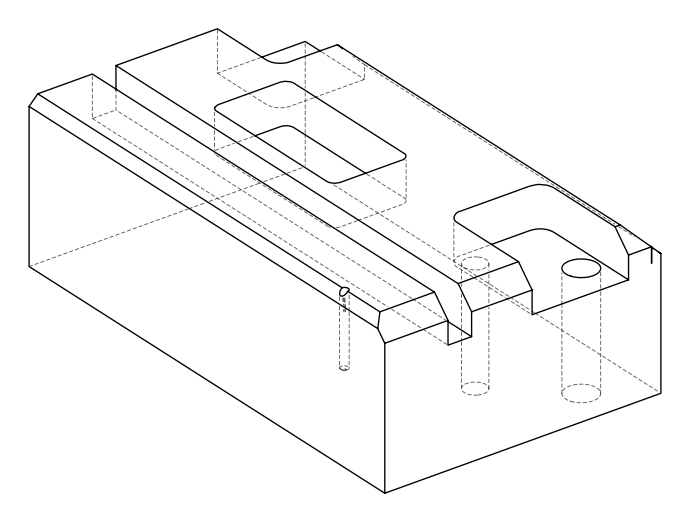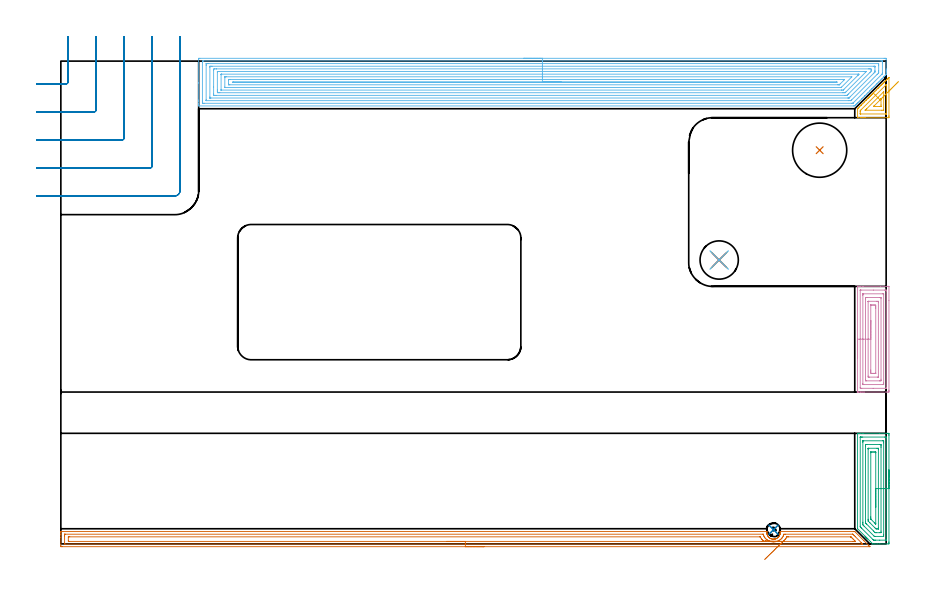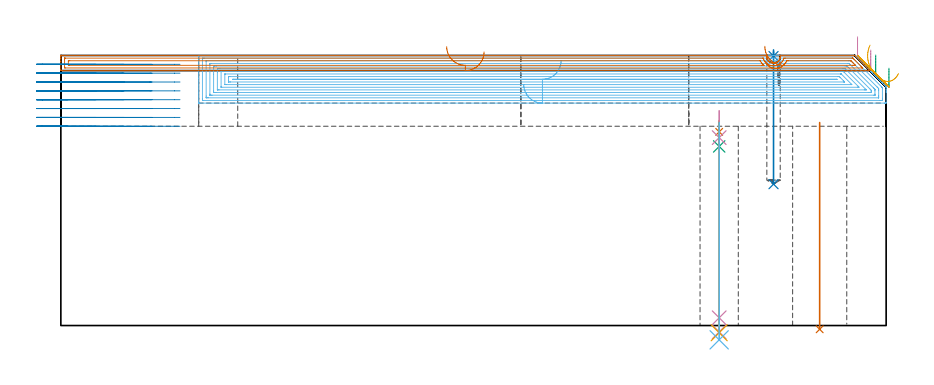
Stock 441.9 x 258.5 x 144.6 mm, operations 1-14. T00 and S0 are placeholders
(PLAN: 17 operations, 10 tool changes, 120.1 min)
(1 SPOT_DRILL | STEP1HOLE | NXT0321_9005460120000 | 0.06 min | 4452 mm3)
(2 SPOT_DRILL_1 | STEP1POCKET | NXT0321_9005460120000 | 0.03 min | 0 mm3)
(3 DRILL_BLIND_HOLE_INTO_CENTER | STEP1HOLE | UGT0301_467 | 0.06 min | 290 mm3)
(4 GUN_DRILL_THROUGH_HOLE | STEP1HOLE | UGT0307_005 | 0.57 min | 5329 mm3)
(5 DRILL_TO_ENLARGE_THROUGH_HOLE | STEP1HOLE | NXT0301_101 | 0.46 min | 9059 mm3)
(6 DRILL_TO_ENLARGE_THROUGH_HOLE_1 | STEP1HOLE | UGT0301_050 | 0.47 min | 28528 mm3)
(7 INDEXABLE_INSERT_DRILL_THROUGH_HOLE_FROM_SOLID | STEP1HOLE_1 | NXT0302_029 | 0.45 min | 95427 mm3)
(8 DRILL_BLIND_HOLE_INTO_CENTER_1 | STEP1POCKET | UGT0301_467 | 0.29 min | 2718 mm3)
(9 AREA_MILL | FG_CHAMFER_SURFACE | UGT0205_001 | 3.09 min | 9412 mm3)
(10 AREA_MILL_1 | FG_CHAMFER_SURFACE_1 | UGT0205_001 | 3.06 min | 10112 mm3)
(11 AREA_MILL_2 | FG_CHAMFER_SURFACE_2 | UGT0205_001 | 0.94 min | 4839 mm3)
(12 AREA_MILL_3 | FG_CHAMFER_SURFACE_3 | UGT0205_001 | 29.19 min | 120074 mm3)
(13 AREA_MILL_4 | FG_CHAMFER_SURFACE_4 | UGT0205_001 | 10.67 min | 13977 mm3)
(14 MILL_CORNER_NOTCH_RECTANGULAR | CORNER_NOTCH_RECTANGULAR | UGT0201_094 | Follow Part, ap 5, ae 75% | 9.14 min | 225872 mm3)
(15 MILL_RECTANGULAR_POCKET | POCKET_RECTANGULAR_STRAIGHT | NXT0201_011 | Follow Part, ap 3, ae 75% | 32.28 min | 414337 mm3)
(16 MILL_SLOT | SLOT_PARTIAL_RECTANGULAR | UGT0201_094 | Follow Part, ap 5, ae 75% | 13.79 min | 319524 mm3)
(17 MILL_RECTANGULAR_SLOT | SLOT_RECTANGULAR | UGT0201_094 | Follow Part, ap 5, ae 75% | 15.58 min | 368004 mm3)
(TOOL NXT0321_9005460120000 | NC Spot Drill, 142deg, 12mm, Carbide, Uncoated | D12 PA142 FL30 Z2)
(TOOL UGT0301_467 | Carbide Drill 7.2 mm | D7.2 PA118 FL69 Z2)
(TOOL UGT0307_005 | Gun Drill 8.3 mm | D8.3 PA130 FL24 Z1)
(TOOL NXT0301_101 | Carbide Drill 13mm [860.1-1300-104A1-MM 2214] | D13 PA140 FL123 Z2)
(TOOL UGT0301_050 | Twist Drill 20.5 mm | D20.5 PA118 FL145 Z2)
(TOOL NXT0302_029 | Index. Insert Drill 29mm [880-D2900L32-05] | D29 PA176 FL145 Z2)
(TOOL UGT0205_001 | Chamfer Mill 20 x 3 x 45 deg. | D20 FL50 Z2)
(TOOL UGT0201_094 | End mill 20 mm | D20 FL38 Z4)
(TOOL NXT0201_011 | ENDMILL 12mm [2P460-1200-NA 1630] | D12 FL38 Z6)
(OP 1 SPOT_DRILL)
G17 G21 G94 G90
T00 M6
G54
G17 G0 G90 X352.5 Y152. S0 M3
G43 Z154.6 H0
G94 G81 G98 Z103.7 F250. R109.7
G80
M5
M2
(OP 2 SPOT_DRILL_1)
G17 G21 G94 G90
T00 M6
G54
G17 G0 G90 X381.6 Y7.6 S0 M3
G43 Z154.6 H0
G94 G81 G98 Z144.29 F250. R147.6
G80
M5
M2
(OP 3 DRILL_BLIND_HOLE_INTO_CENTER)
G17 G21 G94 G90
T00 M6
G54
G17 G0 G90 X352.5 Y152. S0 M3
G43 Z154.6 H0
G94 G81 G98 Z95.9 F250. R108.7
G80
M5
M2
(OP 4 GUN_DRILL_THROUGH_HOLE)
G17 G21 G94 G90
T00 M6
G54
G17 G0 G90 X352.5 Y152. M8
G43 Z154.6 H0
Z114.996
S716 M3
G94 G1 Z100.615 F125. M26
G4 X.084
Z4.15 F250.
G4 X.084
Z-3.435 F125.
G4 X.084
M5
M9
G0 Z114.996
Z154.6
M2
(OP 5 DRILL_TO_ENLARGE_THROUGH_HOLE)
G17 G21 G94 G90
T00 M6
G54
G17 G0 G90 X352.5 Y152. S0 M3
G43 Z154.6 H1
G94 G73 G98 Z-3.866 F250. Q12.285 R108.7
G80
M5
M2
(OP 6 DRILL_TO_ENLARGE_THROUGH_HOLE_1)
G17 G21 G94 G90
T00 M6
G54
G17 G0 G90 X352.5 Y152. S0 M3
G43 Z154.6 H0
G94 G73 G98 Z-7.659 F250. Q19.06 R108.7
G80
M5
M2
(OP 7 INDEXABLE_INSERT_DRILL_THROUGH_HOLE_FROM_SOLID)
G17 G21 G94 G90
T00 M6
G54
G17 G0 G90 X406.3 Y210.8 S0 M3
G43 Z154.6 H1
G94 G81 G98 Z-2.006 F250. R108.7
G80
M5
M2
(OP 8 DRILL_BLIND_HOLE_INTO_CENTER_1)
G17 G21 G94 G90
T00 M6
G54
G17 G0 G90 X381.6 Y7.6 S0 M3
G43 Z154.6 H0
G94 G81 G98 Z75.7 F250. R146.6
G80
M5
M2
(OP 9 AREA_MILL)
G17 G21 G94 G90
T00 M6
G54
G17 G0 G90 X443.4 Y39.6 S1061 M3
G43 Z154.6 H0
Z137.8
G94 G1 Y39.562 Z136.928 F250.
Y39.448 Z136.064
Y39.259 Z135.212
Y38.997 Z134.38
Y38.663 Z133.574
Y38.26 Z132.8
Y37.792 Z132.064
Y37.26 Z131.372
Y36.671 Z130.729
Y36.028 Z130.14
Y35.336 Z129.609
Y34.6 Z129.14
Y33.826 Z128.737
Y33.02 Z128.403
Y32.188 Z128.141
Y31.336 Z127.952
Y30.472 Z127.838
Y29.6 Z127.8
Y1.028
X443.399 Y0.602 Z127.801
X443.395 Y0.141 Z127.803
X443.392 Y0.009 Z127.806
X442.939 Y0. Z128.258
X438.529 Z132.666
X437.073 Z134.124
X435.882 Z135.312
X434.779 Z136.42
X434.702 Z136.496
X434.691 Y0.008 Z136.507
X433.557 Y1.143 Z137.643
X432.06 Y2.639 Z139.138
X432.015 Y2.684 Z139.184
X431.812 Y2.887 Z139.387
X431.766 Y2.933 Z139.431
X431.718 Y2.982 Z139.481
X431.521 Y3.178 Z139.677
X431.472 Y3.227 Z139.725
X431.42 Y3.279 Z139.779
X431.231 Y3.469 Z139.968
X431.177 Y3.521 Z140.019
X431.123 Y3.577 Z140.076
X430.94 Y3.76 Z140.259
X430.883 Y3.815 Z140.313
X430.826 Y3.874 Z140.373
X430.649 Y4.05 Z140.55
X430.589 Y4.109 Z140.607
X426.6 Y8.1 Z144.599
Y8.11 Z144.6
Y59.044
X426.602 Y59.192 Z144.588
X426.607 Y59.193 Z144.584
X426.922 Y59.2 Z144.277
X427.325 Z143.874
X427.943 Z143.252
X429.134 Z142.063
X429.707 Z141.487
X438.385 Z132.812
X442.057 Z129.14
X442.344 Z128.853
X442.939 Y59.195 Z128.258
X443.391 Y59.191 Z127.806
X443.395 Y59.059 Z127.803
X443.399 Y58.598 Z127.801
X443.4 Y58.132 Z127.8
Y29.6
X441.986 Z129.214
X441.985 Y2.182 Z129.215
X441.984 Y2.079 Z129.216
X441.981 Y2.029 Z129.219
X441.98 Y2.012 Z129.22
X441.939 Y2.01 Z129.261
X441.556 Y2.002 Z129.644
X438.47 Y2. Z132.73
X436.264 Z134.936
X435.882 Y2.001 Z135.318
X435.379 Y2.003 Z135.821
X435.192 Y2.01 Z136.008
X435.142 Y2.019 Z136.058
X435.08 Y2.076 Z136.12
X435. Y2.152 Z136.2
X434.763 Y2.387 Z136.437
X428.825 Y8.325 Z142.375
X428.519 Y8.633 Z142.681
X428.206 Y8.956 Z142.994
X428.021 Y9.15 Z143.179
X428.019 Y9.248 Z143.181
X428.015 Y9.452 Z143.185
Y57.018
X428.016 Y57.121 Z143.184
X428.019 Y57.171 Z143.181
X428.02 Y57.188 Z143.18
X428.061 Y57.19 Z143.139
X428.444 Y57.198 Z142.756
X428.825 Y57.2 Z142.375
X429.325 Z141.875
X441.175 Y57.199 Z130.025
X441.677 Y57.197 Z129.523
X441.884 Y57.19 Z129.316
X441.979 Y57.182 Z129.221
X441.984 Y56.887 Z129.216
X441.985 Y56.813 Z129.215
X441.986 Y29.6 Z129.214
X440.572 Z130.628
X440.571 Y4.782 Z130.629
X440.567 Y4.171 Z130.633
X440.565 Y4.033 Z130.635
X440.559 Y4.01 Z130.641
X440.518 Y4.005 Z130.682
X440.461 Y4.001 Z130.739
X436.051 Y4. Z135.149
X435.882 Y4.002 Z135.318
X435.713 Y4.006 Z135.487
X435.602 Y4.01 Z135.598
X435.545 Y4.062 Z135.655
X435.429 Y4.171 Z135.771
X430.075 Y9.525 Z141.125
X429.707 Y9.897 Z141.493
X429.453 Y10.158 Z141.747
X429.435 Y10.417 Z141.765
X429.432 Y10.696 Z141.768
X429.429 Y11.309 Z141.771
X429.428 Y11.591 Z141.772
X429.429 Y54.418 Z141.771
X429.433 Y55.029 Z141.767
X429.435 Y55.167 Z141.765
X429.441 Y55.19 Z141.759
X429.482 Y55.195 Z141.718
X429.539 Y55.199 Z141.661
X440.124 Y55.2 Z131.076
X440.293 Y55.198 Z130.907
X440.462 Y55.193 Z130.738
X440.565 Y55.188 Z130.635
X440.568 Y55.122 Z130.632
X440.57 Y55.029 Z130.63
X440.571 Y54.747 Z130.629
Y54.136
X440.572 Y29.6 Z130.628
X439.157 Z132.043
Y6.848
X439.154 Y6.216 Z132.046
X439.15 Y6.01 Z132.05
X438.485 Y6. Z132.715
X436.72 Z134.48
X436.301 Y6.005 Z134.899
X436.092 Y6.01 Z135.108
X436.04 Y6.021 Z135.16
X435.98 Y6.075 Z135.22
X435.882 Y6.169 Z135.318
X435.2 Y6.848 Z136.
X431.472 Y10.578 Z139.728
X431.11 Y10.945 Z140.09
X430.928 Y11.132 Z140.272
X430.85 Y11.223 Z140.35
X430.848 Y11.309 Z140.352
X430.843 Y11.945 Z140.357
Y52.352
X430.847 Y52.984 Z140.353
X430.85 Y53.19 Z140.35
X431.515 Y53.2 Z139.685
X438.572 Z132.628
X438.956 Y53.194 Z132.244
X439.142 Y53.19 Z132.058
X439.15 Y53.086 Z132.05
X439.156 Y52.61 Z132.044
X439.157 Y52.352 Z132.043
Y51.716
Y29.6
X437.743 Z133.457
Y8.437
X437.741 Y8.241 Z133.459
X437.739 Y8.111 Z133.461
X437.736 Y8.014 Z133.464
X437.723 Y8.01 Z133.477
X437.646 Y8.006 Z133.554
X437.388 Y8.002 Z133.812
X436.764 Y8.007 Z134.436
X436.498 Y8.01 Z134.702
X435.866 Y8.633 Z135.334
X433.189 Y11.309 Z138.011
X432.354 Y12.148 Z138.846
X432.304 Y12.201 Z138.896
X432.264 Y12.255 Z138.936
X432.262 Y12.294 Z138.938
X432.257 Y13.094 Z138.943
Y13.192
Y50.763
X432.258 Y50.959 Z138.942
X432.261 Y51.089 Z138.939
X432.264 Y51.186 Z138.936
X432.277 Y51.19 Z138.923
X432.354 Y51.194 Z138.846
X432.611 Y51.199 Z138.589
X437.022 Z134.178
X437.646 Y51.192 Z133.554
X437.729 Y51.19 Z133.471
X437.738 Y50.861 Z133.462
X437.742 Y50.665 Z133.458
X437.743 Y50.568 Z133.457
Y50.47
Y29.6
X436.329 Z134.871
X436.328 Y10.858 Z134.872
X436.327 Y10.707 Z134.873
X436.325 Y10.653 Z134.875
X436.323 Y10.638 Z134.877
X436.28 Y10.678 Z134.92
X436.122 Y10.83 Z135.078
X435.882 Y11.066 Z135.318
X435.638 Y11.309 Z135.562
X433.855 Y13.094 Z137.345
X433.767 Y13.187 Z137.433
X433.697 Y13.262 Z137.503
X433.678 Y13.296 Z137.522
X433.676 Y13.32 Z137.524
X433.673 Y13.544 Z137.527
X433.671 Y13.986 Z137.529
Y14.438
Y48.783
X433.673 Y49.009 Z137.527
X433.675 Y49.122 Z137.525
X433.678 Y49.176 Z137.522
X433.683 Y49.191 Z137.517
X433.71 Y49.195 Z137.49
X434.118 Y49.199 Z137.082
X434.588 Y49.2 Z136.612
X435. Z136.2
X435.47 Z135.73
X435.882 Y49.197 Z135.318
X436.294 Y49.192 Z134.906
X436.317 Y49.19 Z134.883
X436.322 Y49.178 Z134.878
X436.325 Y49.134 Z134.875
X436.328 Y49.054 Z134.872
X436.329 Y48.934 Z134.871
Y48.783
Y29.6
Y28.728 Z134.909
Y27.864 Z135.023
Y27.012 Z135.212
Y26.18 Z135.474
Y25.374 Z135.808
Y24.6 Z136.211
Y23.864 Z136.68
Y23.172 Z137.211
Y22.529 Z137.8
Y21.94 Z138.443
Y21.408 Z139.135
Y20.94 Z139.871
Y20.537 Z140.645
Y20.203 Z141.451
Y19.941 Z142.283
Y19.752 Z143.135
Y19.638 Z144.
Y19.6 Z144.871
G0 Z154.6
M5
M2
(OP 10 AREA_MILL_1)
G17 G21 G94 G90
T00 M6
G54
G17 G0 G90 X426.6 Y99.6 S1061 M3
G43 Z154.6 H0
G94 G1 Y99.638 Z153.728 F250.
Y99.752 Z152.863
Y99.941 Z152.012
Y100.203 Z151.18
Y100.537 Z150.374
Y100.94 Z149.6
Y101.408 Z148.864
Y101.94 Z148.172
Y102.529 Z147.529
Y103.172 Z146.939
Y103.864 Z146.408
Y104.6 Z145.94
Y105.374 Z145.537
Y106.18 Z145.203
Y107.012 Z144.941
Y107.863 Z144.752
Y108.728 Z144.638
Y109.6 Z144.6
Y137.734
X426.603 Y137.892 Z144.588
X426.607 Y137.893 Z144.584
X426.945 Y137.9 Z144.254
X427.28 Z143.919
X427.943 Z143.252
X429.157 Z142.04
X429.707 Z141.487
X438.832 Z132.365
X442.939 Z128.258
X443.217 Y137.897 Z127.98
X443.392 Y137.89 Z127.806
X443.399 Y137.713 Z127.799
X443.4 Y130.418 Z127.8
Y82.341
X443.399 Y81.914 Z127.801
X443.395 Y81.453 Z127.803
X443.392 Y81.309 Z127.806
X442.939 Y81.305 Z128.258
X442.332 Y81.3 Z128.865
X430.314 Z140.881
X429.707 Z141.487
X429.157 Z142.04
X428.825 Z142.371
X428.274 Z142.922
X427.943 Z143.252
X427.28 Z143.919
X426.946 Z144.253
X426.607 Y81.307 Z144.584
X426.603 Y81.308 Z144.588
X426.6 Y81.468 Z144.6
Y109.6
X428.014 Z143.186
X428.015 Y135.807 Z143.185
X428.016 Y135.859 Z143.184
X428.018 Y135.883 Z143.182
X428.02 Y135.888 Z143.18
X428.035 Y135.89 Z143.165
X428.431 Y135.899 Z142.769
X435.046 Y135.9 Z136.154
X441.175 Y135.899 Z130.025
X441.665 Y135.897 Z129.535
X441.881 Y135.89 Z129.319
X441.979 Y135.873 Z129.221
X441.984 Y135.573 Z129.216
X441.985 Y135.499 Z129.215
Y83.393
X441.984 Y83.341 Z129.216
X441.982 Y83.317 Z129.218
X441.98 Y83.312 Z129.22
X441.965 Y83.31 Z129.235
X441.569 Y83.301 Z129.631
X434.954 Y83.3 Z136.246
X428.825 Y83.301 Z142.375
X428.335 Y83.303 Z142.865
X428.119 Y83.31 Z143.081
X428.021 Y83.327 Z143.179
X428.015 Y83.627 Z143.185
Y83.7
X428.014 Y109.6 Z143.186
X429.429 Z141.771
Y133.102
X429.431 Y133.713 Z141.769
X429.434 Y133.854 Z141.766
X429.435 Y133.882 Z141.765
X429.463 Y133.89 Z141.737
X429.526 Y133.897 Z141.674
X429.707 Y133.899 Z141.493
X440.109 Z131.091
X440.293 Y133.895 Z130.907
X440.477 Y133.89 Z130.723
X440.565 Y133.874 Z130.635
X440.568 Y133.807 Z130.632
X440.569 Y133.713 Z130.631
X440.571 Y133.432 Z130.629
Y86.098
X440.569 Y85.487 Z130.631
X440.566 Y85.346 Z130.634
X440.565 Y85.318 Z130.635
X440.537 Y85.31 Z130.663
X440.474 Y85.303 Z130.726
X440.293 Y85.301 Z130.907
X429.891 Z141.309
X429.707 Y85.305 Z141.493
X429.524 Y85.31 Z141.676
X429.435 Y85.326 Z141.765
X429.432 Y85.393 Z141.768
X429.431 Y85.487 Z141.769
X429.429 Y85.768 Z141.771
Y109.6
X430.843 Z140.357
Y131.034
X430.846 Y131.667 Z140.354
X430.85 Y131.873 Z140.35
X431.044 Y131.89 Z140.156
X431.472 Y131.9 Z139.728
X431.498 Z139.702
X438.555 Z132.645
X438.96 Y131.891 Z132.24
X439.15 Y131.885 Z132.05
X439.153 Y131.775 Z132.047
X439.157 Y131.291 Z132.043
Y88.166
X439.154 Y87.532 Z132.046
X439.151 Y87.326 Z132.049
X438.956 Y87.31 Z132.244
X438.529 Y87.3 Z132.671
X438.502 Z132.698
X431.445 Z139.755
X431.04 Y87.308 Z140.16
X430.85 Y87.315 Z140.35
X430.847 Y87.425 Z140.353
X430.843 Y87.909 Z140.357
Y109.6
X432.257 Z138.943
X432.258 Y129.64 Z138.942
X432.26 Y129.77 Z138.94
X432.264 Y129.873 Z138.936
X432.269 Y129.892 Z138.931
X432.274 Y129.894 Z138.926
X432.354 Y129.898 Z138.846
X432.592 Y129.9 Z138.608
X437.003 Y129.899 Z134.197
X437.646 Y129.892 Z133.554
X437.731 Y129.89 Z133.469
X437.739 Y129.541 Z133.461
X437.742 Y129.346 Z133.458
X437.743 Y89.56 Z133.457
X437.74 Y89.43 Z133.46
X437.736 Y89.327 Z133.464
X437.732 Y89.308 Z133.468
X437.726 Y89.306 Z133.474
X437.646 Y89.302 Z133.554
X437.408 Y89.3 Z133.792
X432.997 Y89.301 Z138.203
X432.354 Y89.308 Z138.846
X432.269 Y89.31 Z138.931
X432.261 Y89.658 Z138.939
X432.258 Y89.854 Z138.942
X432.257 Y109.6 Z138.943
X433.671 Z137.529
Y127.801
X433.673 Y127.857 Z137.527
X433.675 Y127.884 Z137.525
X433.678 Y127.89 Z137.522
X433.689 Y127.896 Z137.511
X434.118 Y127.899 Z137.082
X434.567 Y127.9 Z136.633
X435. Z136.2
X435.45 Y127.899 Z135.75
X435.882 Y127.895 Z135.318
X436.308 Y127.89 Z134.892
X436.322 Y127.462 Z134.878
X436.326 Y127.012 Z134.874
X436.328 Y126.569 Z134.872
X436.329 Y126.116 Z134.871
Y91.399
X436.328 Y91.343 Z134.872
X436.325 Y91.316 Z134.875
X436.323 Y91.31 Z134.877
X436.311 Y91.304 Z134.889
X435.882 Y91.301 Z135.318
X435.433 Y91.3 Z135.767
X435. Z136.2
X434.55 Y91.301 Z136.65
X434.118 Y91.305 Z137.082
X433.692 Y91.31 Z137.508
X433.678 Y91.738 Z137.522
X433.674 Y92.188 Z137.526
X433.672 Y92.631 Z137.528
X433.671 Y93.084 Z137.529
Y109.6
Y110.472 Z137.567
Y111.336 Z137.681
Y112.188 Z137.87
Y113.02 Z138.132
Y113.826 Z138.466
Y114.6 Z138.869
Y115.336 Z139.337
Y116.028 Z139.868
Y116.671 Z140.458
Y117.26 Z141.101
Y117.791 Z141.793
Y118.26 Z142.529
Y118.663 Z143.303
Y118.997 Z144.109
Y119.259 Z144.941
Y119.448 Z145.792
Y119.562 Z146.657
Y119.6 Z147.529
G0 Z154.6
M5
M2
(OP 11 AREA_MILL_2)
G17 G21 G94 G90
T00 M6
G54
G17 G0 G90 X433.287 Y239.693 S1061 M3
G43 Z154.6 H0
Z150.133
G94 G1 X432.954 Y239.36 Z149.398 F250.
X432.667 Y239.074 Z148.625
X432.429 Y238.837 Z147.82
X432.242 Y238.65 Z146.989
X432.106 Y238.515 Z146.138
X432.024 Y238.433 Z145.273
X431.995 Y238.405 Z144.402
X432.021 Y238.43 Z143.53
X432.1 Y238.508 Z142.665
X432.232 Y238.64 Z141.813
X432.416 Y238.824 Z140.98
X432.651 Y239.058 Z140.173
X432.934 Y239.341 Z139.398
X433.265 Y239.671 Z138.661
X433.639 Y240.044 Z137.968
X434.055 Y240.459 Z137.323
X434.51 Y240.912 Z136.732
X434.999 Y241.4 Z136.199
X435.714 Y242.114 Z135.485
X435.882 Y242.283 Z135.315
X436.604 Y243.004 Z134.596
X436.764 Y243.166 Z134.433
X437.493 Y243.894 Z133.706
X437.646 Y244.048 Z133.55
X438.086 Y244.486 Z133.114
X438.383 Y244.783 Z132.816
X438.528 Y244.93 Z132.668
X438.949 Y245.349 Z132.251
X438.97 Y245.37 Z132.23
X439.273 Y245.673 Z131.926
X439.411 Y245.812 Z131.786
X439.809 Y246.209 Z131.391
X439.896 Y246.296 Z131.303
X440.162 Y246.563 Z131.036
X440.293 Y246.694 Z130.904
X440.669 Y247.069 Z130.531
X440.802 Y247.202 Z130.398
X441.052 Y247.453 Z130.146
X441.175 Y247.577 Z130.021
X441.529 Y247.929 Z129.671
X441.707 Y248.107 Z129.493
X441.942 Y248.342 Z129.257
X442.057 Y248.459 Z129.139
X442.389 Y248.789 Z128.81
X442.612 Y249.012 Z128.587
X442.831 Y249.232 Z128.367
X442.939 Y249.341 Z128.257
X443.128 Y249.529 Z128.07
X443.249 Y249.649 Z127.95
X443.38 Y249.772 Z127.819
X443.399 Y249.787 Z127.801
X443.4 Y249.542 Z127.8
Y229.193
X443.399 Y228.768 Z127.801
X443.394 Y228.309 Z127.803
X443.391 Y228.209 Z127.805
X442.939 Y228.2 Z128.258
X430.589 Z140.605
X429.951 Z141.247
X429.707 Z141.49
X429.069 Z142.128
X428.825 Z142.371
X428.338 Z142.861
X426.853 Y228.201 Z144.346
X426.606 Y228.21 Z144.593
X426.6 Y228.323 Z144.6
Y232.772
X426.604 Y232.996 Z144.589
X426.611 Y233.014 Z144.583
X426.816 Y233.217 Z144.383
X426.91 Y233.31 Z144.29
X427.502 Y233.904 Z143.694
X427.706 Y234.106 Z143.493
X427.77 Y234.17 Z143.43
X428.384 Y234.786 Z142.812
X428.596 Y234.996 Z142.604
X428.629 Y235.029 Z142.57
X429.266 Y235.668 Z141.93
X429.486 Y235.886 Z141.714
X430.148 Y236.55 Z141.048
X430.349 Y236.749 Z140.851
X430.376 Y236.776 Z140.824
X431.03 Y237.432 Z140.166
X431.209 Y237.609 Z139.991
X431.265 Y237.665 Z139.935
X431.913 Y238.314 Z139.284
X432.069 Y238.469 Z139.131
X432.155 Y238.555 Z139.045
X432.795 Y239.196 Z138.402
X432.929 Y239.329 Z138.27
X433.045 Y239.445 Z138.155
X433.236 Y239.637 Z137.962
X433.34 Y239.741 Z137.857
X433.934 Y240.335 Z137.265
X434.118 Y240.519 Z137.08
X434.23 Y240.631 Z136.967
X434.824 Y241.224 Z136.375
X434.999 Y241.4 Z136.199
X435.175 Y241.224 Z136.025
X436.224 Y240.175 Z134.976
X441.798 Y245.747 Z129.402
X441.894 Y245.838 Z129.306
X441.959 Y245.897 Z129.241
X441.979 Y245.909 Z129.221
X441.984 Y245.747 Z129.216
X441.985 Y245.673 Z129.215
Y230.343
X441.984 Y230.241 Z129.216
X441.982 Y230.217 Z129.218
X441.98 Y230.212 Z129.22
X441.961 Y230.208 Z129.239
X441.863 Y230.204 Z129.337
X441.519 Y230.2 Z129.681
X428.287 Z142.913
X428.109 Y230.203 Z143.091
X428.03 Y230.208 Z143.17
X428.021 Y230.211 Z143.179
X428.019 Y230.221 Z143.181
X428.016 Y230.256 Z143.184
X428.015 Y230.329 Z143.185
X428.014 Y230.475 Z143.186
Y231.365
X428.015 Y231.437 Z143.185
X428.02 Y231.846 Z143.18
X428.021 Y231.944 Z143.179
X428.068 Y232.006 Z143.132
X428.162 Y232.106 Z143.038
X428.377 Y232.327 Z142.823
X436.224 Y240.175 Z134.976
X437.449 Y238.95 Z133.751
X440.293 Y241.794 Z130.907
X440.453 Y241.953 Z130.747
X440.514 Y242.012 Z130.686
X440.555 Y242.047 Z130.645
X440.564 Y242.053 Z130.636
X440.566 Y242.047 Z130.634
X440.569 Y242.011 Z130.631
X440.571 Y241.952 Z130.629
Y241.913
Y232.327
X440.57 Y232.257 Z130.63
X440.567 Y232.223 Z130.633
X440.566 Y232.213 Z130.634
X440.543 Y232.21 Z130.657
X440.417 Y232.202 Z130.783
X440.293 Y232.201 Z130.907
X439.536 Y232.2 Z131.664
X430.714 Y232.201 Z140.486
X430.712 Y232.203 Z140.488
X430.829 Y232.327 Z140.371
X431.15 Y232.651 Z140.05
X431.471 Y232.972 Z139.729
X437.449 Y238.95 Z133.751
X438.674 Y237.725 Z132.526
X439.014 Y238.065 Z132.186
X439.061 Y238.112 Z132.139
X439.12 Y238.168 Z132.08
X439.144 Y238.188 Z132.056
X439.15 Y238.19 Z132.05
X439.152 Y238.179 Z132.048
X439.155 Y238.117 Z132.045
X439.157 Y237.921 Z132.043
Y234.996
X439.155 Y234.364 Z132.045
X439.153 Y234.272 Z132.047
X439.151 Y234.223 Z132.049
X439.119 Y234.21 Z132.081
X438.435 Y234.2 Z132.765
X435.788 Y234.201 Z135.412
X435.232 Y234.21 Z135.968
X435.179 Y234.22 Z136.021
X435.218 Y234.262 Z135.983
X435.293 Y234.342 Z135.907
X435.384 Y234.435 Z135.816
X435.47 Y234.522 Z135.73
X438.674 Y237.725 Z132.526
X439.192 Y238.244 Z132.054
X439.738 Y238.79 Z131.648
X440.307 Y239.358 Z131.31
X440.895 Y239.946 Z131.044
X441.496 Y240.547 Z130.851
X442.107 Y241.159 Z130.733
X442.724 Y241.775 Z130.691
X443.34 Y242.391 Z130.725
X443.952 Y243.003 Z130.835
X444.555 Y243.606 Z131.02
X445.144 Y244.195 Z131.279
X445.715 Y244.766 Z131.609
X446.264 Y245.314 Z132.008
X446.785 Y245.836 Z132.473
X447.277 Y246.327 Z133.001
X447.733 Y246.784 Z133.587
X448.152 Y247.203 Z134.228
X448.53 Y247.581 Z134.918
G0 Z154.6
M5
M2
(OP 12 AREA_MILL_3)
G17 G21 G94 G90
T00 M6
G54
G17 G0 G90 X247.85 Y260. S1061 M3
G43 Z154.6 H0
Z129.1
G94 G1 X247.888 Z128.228 F250.
X248.002 Z127.363
X248.191 Z126.512
X248.453 Z125.68
X248.787 Z124.874
X249.19 Z124.1
X249.659 Z123.364
X250.19 Z122.672
X250.779 Z122.029
X251.422 Z121.439
X252.114 Z120.908
X252.85 Z120.44
X253.624 Z120.037
X254.43 Z119.703
X255.262 Z119.441
X256.114 Z119.252
X256.978 Z119.138
X257.85 Z119.1
X440.855
X441.292 Y259.999 Z119.101
X441.723 Y259.995 Z119.103
X441.89 Y259.992 Z119.106
X441.9 Y259.57 Z119.528
Y254.29 Z124.804
Y253.729 Z125.368
Y253.41 Z125.686
Y252.849 Z126.247
Y252.53 Z126.565
Y251.689 Z127.41
Y251.305 Z127.793
X441.887 Y251.286 Z127.812
X441.811 Y251.21 Z127.889
X441.592 Y250.992 Z128.108
X441.372 Y250.77 Z128.326
X440.748 Y250.148 Z128.952
X440.697 Y250.096 Z129.003
X440.492 Y249.89 Z129.206
X439.905 Y249.304 Z129.795
X439.804 Y249.203 Z129.895
X439.612 Y249.01 Z130.086
X439.06 Y248.46 Z130.639
X438.732 Y248.13 Z130.966
X438.216 Y247.616 Z131.484
X437.852 Y247.25 Z131.846
X437.372 Y246.772 Z132.328
X436.972 Y246.37 Z132.726
X436.828 Y246.228 Z132.871
X436.532 Y245.932 Z133.168
X436.092 Y245.49 Z133.607
X435.613 Y245.013 Z134.087
X435.212 Y244.61 Z134.487
X434.693 Y244.093 Z135.006
X434.448 Y243.846 Z135.25
X434.331 Y243.73 Z135.367
X434.15 Y243.55 Z135.549
X433.996 Y243.396 Z135.703
X433.891 Y243.29 Z135.807
X433.853 Y243.252 Z135.846
X433.152 Y242.552 Z136.548
X433.012 Y242.41 Z136.687
X432.96 Y242.359 Z136.739
X432.308 Y241.708 Z137.392
X432.132 Y241.53 Z137.566
X431.464 Y240.864 Z138.236
X431.252 Y240.65 Z138.446
X430.62 Y240.02 Z139.079
X430.58 Y239.98 Z139.12
X430.372 Y239.77 Z139.326
X429.777 Y239.177 Z139.923
X429.687 Y239.087 Z140.012
X429.492 Y238.89 Z140.206
X428.933 Y238.333 Z140.767
X428.794 Y238.194 Z140.905
X428.612 Y238.01 Z141.086
X428.088 Y237.488 Z141.611
X427.732 Y237.13 Z141.966
X427.244 Y236.644 Z142.456
X427.009 Y236.408 Z142.69
X426.853 Y236.251 Z142.845
X426.698 Y236.097 Z143.
X426.563 Y235.962 Z143.136
X426.413 Y235.811 Z143.285
X426.264 Y235.664 Z143.434
X426.116 Y235.516 Z143.582
X425.973 Y235.371 Z143.725
X425.831 Y235.23 Z143.868
X425.67 Y235.069 Z144.029
X425.532 Y234.931 Z144.165
X425.399 Y234.798 Z144.299
X425.224 Y234.624 Z144.474
X425.104 Y234.505 Z144.591
X424.331 Y234.5 Z144.6
X73.962
X73.81 Y234.506 Z144.593
X73.8 Y234.813 Z144.287
Y235.172 Z143.928
Y235.811 Z143.284
Y237.01 Z142.087
Y237.57 Z141.524
Y246.82 Z132.277
Y259.57 Z119.528
X73.803 Y259.853 Z119.244
X73.81 Y259.992 Z119.105
X73.951 Y259.999 Z119.099
X74.408 Y260. Z119.1
X257.85
Y258.586 Z120.514
X438.719
X439.506 Y258.585 Z120.515
X439.613 Y258.584 Z120.516
X439.862 Y258.579 Z120.521
X439.89 Y258.498 Z120.602
X439.896 Y258.305 Z120.795
X439.899 Y257.81 Z121.29
X439.9 Y257.422 Z121.678
X439.899 Y252.142 Z126.958
X439.895 Y251.896 Z127.204
X439.89 Y251.774 Z127.326
X439.884 Y251.746 Z127.354
X439.861 Y251.718 Z127.382
X439.798 Y251.65 Z127.45
X439.654 Y251.504 Z127.596
X439.506 Y251.356 Z127.744
X424.331 Y236.181 Z142.919
X424.143 Y235.996 Z143.104
X424.093 Y235.95 Z143.15
X424.067 Y235.928 Z143.172
X424.028 Y235.921 Z143.179
X423.832 Y235.918 Z143.182
X423.438 Y235.915 Z143.185
X76.981 Y235.914 Z143.186
X76.194 Y235.915 Z143.185
X76.087 Y235.916 Z143.184
X75.838 Y235.921 Z143.179
X75.81 Y236.002 Z143.098
X75.804 Y236.195 Z142.905
X75.801 Y236.691 Z142.409
X75.8 Y237.079 Z142.021
X75.801 Y257.81 Z121.29
X75.803 Y258.195 Z120.905
X75.81 Y258.579 Z120.521
X76.194 Y258.584 Z120.516
X76.3 Y258.585 Z120.515
X257.85 Y258.586 Z120.514
Y257.172 Z121.928
X437.721 Y257.171 Z121.929
X437.803 Y257.17 Z121.93
X437.867 Y257.167 Z121.933
X437.882 Y257.165 Z121.935
X437.89 Y257.155 Z121.945
X437.893 Y257.106 Z121.994
X437.898 Y256.93 Z122.17
X437.9 Y256.753 Z122.347
Y256.05 Z123.05
Y253.233 Z125.867
X437.897 Y252.53 Z126.57
X437.895 Y252.359 Z126.741
X437.883 Y252.194 Z126.906
X437.721 Y252.023 Z127.077
X437.091 Y251.39 Z127.71
X423.354 Y237.654 Z141.446
X423.269 Y237.57 Z141.53
X423.027 Y237.338 Z141.762
X422.787 Y237.333 Z141.767
X422.546 Y237.33 Z141.77
X421.899 Y237.329 Z141.771
X421.653 Y237.328 Z141.772
X77.979 Y237.329 Z141.771
X77.897 Y237.33 Z141.77
X77.833 Y237.333 Z141.767
X77.818 Y237.335 Z141.765
X77.81 Y237.346 Z141.754
X77.807 Y237.394 Z141.706
X77.802 Y237.57 Z141.53
X77.8 Y237.747 Z141.353
Y256.226 Z122.874
X77.802 Y256.93 Z122.17
X77.804 Y257.102 Z121.998
X77.809 Y257.159 Z121.941
X77.857 Y257.165 Z121.935
X77.979 Y257.167 Z121.933
X78.627 Y257.171 Z121.929
X78.872 Y257.172 Z121.928
X257.85
Y255.757 Z123.343
X435.34
X435.773 Y255.755 Z123.345
X435.869 Y255.752 Z123.348
X435.884 Y255.751 Z123.349
X435.89 Y255.74 Z123.36
X435.895 Y255.693 Z123.407
X435.898 Y255.595 Z123.505
X435.9 Y255.205 Z123.895
Y253.41 Z125.69
X435.897 Y252.987 Z126.113
X435.893 Y252.776 Z126.324
X435.89 Y252.672 Z126.428
X435.852 Y252.613 Z126.487
X435.774 Y252.53 Z126.57
X435.414 Y252.164 Z126.936
X435.043 Y251.792 Z127.308
X422.564 Y239.313 Z139.787
X422.12 Y238.87 Z140.23
X422.051 Y238.805 Z140.295
X422.007 Y238.767 Z140.333
X421.984 Y238.75 Z140.35
X421.951 Y238.748 Z140.352
X421.653 Y238.745 Z140.355
X421.356 Y238.743 Z140.357
X80.36
X79.927 Y238.745 Z140.355
X79.831 Y238.748 Z140.352
X79.816 Y238.749 Z140.351
X79.81 Y238.76 Z140.34
X79.805 Y238.808 Z140.292
X79.802 Y238.905 Z140.195
X79.8 Y239.295 Z139.805
Y255.17 Z123.93
X79.804 Y255.592 Z123.508
X79.807 Y255.697 Z123.403
X79.81 Y255.744 Z123.356
X79.863 Y255.75 Z123.35
X80.065 Y255.754 Z123.346
X80.657 Y255.757 Z123.343
X80.954
X257.85
Y254.343 Z124.757
X432.365
X433.206 Y254.341 Z124.759
X433.258 Y254.338 Z124.762
X433.89 Y254.29 Z124.81
X433.897 Y253.659 Z125.441
X433.894 Y253.41 Z125.69
X433.887 Y253.097 Z126.003
X433.295 Y252.493 Z126.607
X421.653 Y240.851 Z138.249
X421.329 Y240.53 Z138.57
X421.004 Y240.21 Z138.89
X420.957 Y240.167 Z138.933
X420.869 Y240.161 Z138.939
X420.814 Y240.158 Z138.942
X420.76 Y240.157 Z138.943
X419.922
X83.335
X82.494 Y240.16 Z138.94
X82.442 Y240.162 Z138.938
X81.81 Y240.21 Z138.89
X81.802 Y240.842 Z138.258
X81.8 Y244.583 Z134.517
X81.801 Y253.41 Z125.69
X81.804 Y254.039 Z125.061
X81.81 Y254.29 Z124.81
X82.393 Y254.338 Z124.762
X82.442 Y254.34 Z124.76
X83.281 Y254.343 Z124.757
X83.335
X257.85
Y252.929 Z126.171
X430.175
X430.58 Y252.928 Z126.172
X431.072 Y252.925 Z126.175
X431.155 Y252.922 Z126.178
X431.251 Y252.91 Z126.19
X431.171 Y252.827 Z126.273
X430.881 Y252.53 Z126.57
X420.322 Y241.97 Z137.13
X420.096 Y241.745 Z137.355
X420.018 Y241.67 Z137.43
X419.953 Y241.611 Z137.489
X419.914 Y241.578 Z137.522
X419.868 Y241.577 Z137.523
X419.379 Y241.573 Z137.527
X418.975 Y241.571 Z137.529
X418.487
X85.12
X84.632 Y241.572 Z137.528
X84.228 Y241.575 Z137.525
X83.832 Y241.578 Z137.522
X83.81 Y241.97 Z137.13
X83.803 Y242.389 Z136.711
X83.801 Y242.85 Z136.25
X83.8 Y243.272 Z135.828
X83.801 Y252.741 Z126.359
X83.803 Y252.846 Z126.254
X83.807 Y252.898 Z126.202
X83.809 Y252.919 Z126.181
X83.829 Y252.923 Z126.177
X84.228 Y252.926 Z126.174
X84.716 Y252.929 Z126.171
X257.85
Y251.515 Z127.585
X426.862 Y251.514 Z127.586
X427.009 Y251.513 Z127.587
X427.152 Y251.509 Z127.591
X427.389 Y251.498 Z127.602
X427.28 Y251.383 Z127.717
X427.135 Y251.234 Z127.866
X427.009 Y251.106 Z127.994
X426.84 Y250.937 Z128.163
X419.306 Y243.404 Z135.696
X418.975 Y243.078 Z136.022
X418.895 Y243.004 Z136.096
X418.832 Y242.991 Z136.109
X418.083 Y242.986 Z136.114
X417.945
X86.013
X85.875 Y242.987 Z136.113
X85.829 Y242.99 Z136.11
X85.811 Y242.992 Z136.108
X85.807 Y243. Z136.1
X85.803 Y243.014 Z136.086
X85.801 Y243.06 Z136.04
Y251.19 Z127.91
X85.802 Y251.33 Z127.77
X85.806 Y251.441 Z127.659
X85.81 Y251.509 Z127.591
X85.825 Y251.51 Z127.59
X86.013 Y251.513 Z127.587
X86.15 Y251.514 Z127.586
X257.85 Y251.515 Z127.585
Y250.101 Z128.999
X423.225 Y250.1 Z129.
X423.322
X423.438 Y250.097 Z129.003
X423.514 Y250.094 Z129.006
X423.479 Y250.038 Z129.062
X423.438 Y249.987 Z129.113
X423.39 Y249.937 Z129.163
X423.343 Y249.89 Z129.21
X418.063 Y244.61 Z134.49
X417.885 Y244.441 Z134.659
X417.853 Y244.411 Z134.689
X417.759 Y244.406 Z134.694
X417.617 Y244.402 Z134.698
X417.403 Y244.4 Z134.7
X87.892
X87.873 Y244.401 Z134.699
X87.817 Y244.406 Z134.694
X87.8 Y244.608 Z134.492
Y250. Z129.1
X87.802 Y250.055 Z129.045
X87.805 Y250.081 Z129.019
X87.808 Y250.09 Z129.01
X87.837 Y250.094 Z129.006
X88.264 Y250.099 Z129.001
X88.477 Y250.1 Z129.
X257.85 Y250.101 Z128.999
Y248.686 Z130.414
X418.975
X419.305 Y248.685 Z130.415
X419.508 Y248.682 Z130.418
X419.624 Y248.679 Z130.421
X419.665 Y248.673 Z130.427
X419.635 Y248.638 Z130.462
X419.584 Y248.583 Z130.517
X419.498 Y248.495 Z130.605
X419.134 Y248.13 Z130.97
X417.19 Y246.186 Z132.914
X416.835 Y245.84 Z133.26
X416.817 Y245.825 Z133.275
X416.789 Y245.821 Z133.279
X416.72 Y245.817 Z133.283
X416.579 Y245.815 Z133.285
X416.297 Y245.814 Z133.286
X415.969
X90.476
X90.146 Y245.815 Z133.285
X89.84 Y245.819 Z133.281
X89.81 Y245.821 Z133.279
X89.807 Y245.863 Z133.237
X89.803 Y245.961 Z133.139
X89.8 Y246.156 Z132.944
Y248.13 Z130.97
X89.802 Y248.463 Z130.637
X89.806 Y248.63 Z130.47
X89.81 Y248.67 Z130.43
X89.815 Y248.68 Z130.42
X89.832 Y248.682 Z130.418
X89.914 Y248.684 Z130.416
X90.476 Y248.686 Z130.414
X90.805
X257.85
Y247.272 Z131.828
X415.405
X415.683 Y247.25 Z131.85
X415.427 Y247.228 Z131.872
X92.262
X91.941 Y247.25 Z131.85
X92.239 Y247.272 Z131.828
X257.85
X258.722 Z131.866
X259.587 Z131.98
X260.438 Z132.169
X261.27 Z132.431
X262.076 Z132.765
X262.85 Z133.168
X263.586 Z133.636
X264.278 Z134.167
X264.921 Z134.757
X265.51 Z135.4
X266.042 Z136.092
X266.51 Z136.828
X266.913 Z137.602
X267.247 Z138.408
X267.509 Z139.24
X267.698 Z140.091
X267.812 Z140.956
X267.85 Z141.828
G0 Z154.6
M5
M2
(OP 13 AREA_MILL_4)
G17 G21 G94 G90
T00 M6
G54
G17 G0 G90 X226.6 Y-1.5 S1061 M3
G43 Z154.6 H0
Z146.5
G94 G1 X226.562 Z145.628 F250.
X226.448 Z144.764
X226.259 Z143.912
X225.997 Z143.08
X225.663 Z142.274
X225.26 Z141.5
X224.791 Z140.764
X224.26 Z140.072
X223.671 Z139.429
X223.028 Z138.84
X222.336 Z138.309
X221.6 Z137.84
X220.826 Z137.437
X220.02 Z137.103
X219.188 Z136.841
X218.336 Z136.652
X217.472 Z136.538
X216.6 Z136.5
X0.631
X0.123 Y-1.495 Z136.503
X0.009 Y-1.492 Z136.506
X0. Y-0.992 Z137.005
Y3.435 Z141.43
Y4.842 Z142.839
Y5.206 Z143.202
Y5.935 Z143.935
Y6.182 Z144.182
X0.008 Y6.574 Z144.566
X0.01 Y6.597 Z144.588
X0.184 Y6.6 Z144.6
X378.018
X378.031 Y6.597 Z144.596
X378.034 Y6.596 Z144.595
X378.017 Y6.407 Z144.407
X378.009 Y6.207 Z144.207
X378.013 Y6.095 Z144.095
X378.023 Y5.81 Z143.81
X378.087 Y5.368 Z143.364
X378.099 Y5.327 Z143.322
X378.132 Y5.206 Z143.201
X378.208 Y4.93 Z142.929
X378.399 Y4.479 Z142.479
X378.648 Y4.051 Z142.049
X378.74 Y3.921 Z141.917
X378.774 Y3.878 Z141.874
X378.841 Y3.795 Z141.792
X378.912 Y3.722 Z141.72
X379.162 Y3.467 Z141.467
X379.516 Y3.17 Z141.169
X379.735 Y3.024 Z141.024
X379.881 Y2.943 Z140.943
X379.95 Y2.906 Z140.905
X380.17 Y2.803 Z140.8
X380.253 Y2.771 Z140.766
X380.397 Y2.714 Z140.711
X380.629 Y2.643 Z140.642
X381.073 Y2.548 Z140.547
X381.148 Y2.539 Z140.536
X381.297 Y2.518 Z140.516
X381.466 Y2.504 Z140.503
X381.513 Y2.505 Z140.504
X381.596 Y2.508 Z140.5
X381.717 Y2.507 Z140.507
X381.748
X381.972 Y2.523 Z140.523
X382.162 Y2.55 Z140.55
X382.195 Y2.555 Z140.554
X382.265 Y2.571 Z140.567
X382.417 Y2.6 Z140.598
X382.647 Y2.663 Z140.661
X382.873 Y2.741 Z140.737
X382.936 Y2.768 Z140.763
X383.094 Y2.832 Z140.83
X383.31 Y2.94 Z140.939
X383.682 Y3.17 Z141.17
X383.823 Y3.283 Z141.283
X383.953 Y3.388 Z141.387
X384.105 Y3.529 Z141.528
X384.204 Y3.621 Z141.621
X384.278 Y3.707 Z141.705
X384.385 Y3.832 Z141.828
X384.419 Y3.878 Z141.873
X384.548 Y4.051 Z142.048
X384.801 Y4.479 Z142.479
X384.992 Y4.93 Z142.928
X385.081 Y5.206 Z143.202
X385.098 Y5.26 Z143.256
X385.106 Y5.304 Z143.3
X385.148 Y5.533 Z143.532
X385.172 Y5.743 Z143.743
X385.179 Y5.81 Z143.81
X385.195 Y6.205 Z144.205
X385.184 Y6.417 Z144.417
X385.172 Y6.535 Z144.535
X385.166 Y6.599 Z144.598
X385.172 Y6.6 Z144.6
X424.52
X425.095 Y6.599 Z144.584
X425.163 Y6.537 Z144.537
X430.037 Y1.665 Z139.661
X432.694 Y-0.992 Z137.004
X433.048 Y-1.348 Z136.652
X433.135 Y-1.435 Z136.565
X433.165 Y-1.467 Z136.532
X433.182 Y-1.494 Z136.505
X433.165 Y-1.5 Z136.5
X216.6
Y-0.086 Z137.914
X2.398 Y-0.085 Z137.915
X2.01 Y-0.073 Z137.927
X2.006 Y0.047 Z138.047
X2.001 Y0.308 Z138.308
Y4.321 Z142.321
X2.002 Y4.734 Z142.734
X2.01 Y5.151 Z143.151
X2.019 Y5.18 Z143.18
X2.039 Y5.181 Z143.181
X2.092 Y5.184 Z143.184
X2.201 Y5.185 Z143.185
X2.42 Y5.186 Z143.186
X375.792 Y5.185 Z143.185
X376.011 Y5.183 Z143.183
X376.064 Y5.181 Z143.181
X376.084 Y5.18 Z143.18
X376.128 Y5.046 Z143.046
X376.229 Y4.722 Z142.722
X376.388 Y4.321 Z142.321
X376.497 Y4.055 Z142.055
X376.857 Y3.435 Z141.435
X377.123 Y3.081 Z141.081
X377.652 Y2.55 Z140.55
X378.018 Y2.243 Z140.243
X378.272 Y2.066 Z140.066
X378.508 Y1.916 Z139.916
X378.852 Y1.724 Z139.724
X378.912 Y1.695 Z139.695
X378.927 Y1.688 Z139.688
X378.98 Y1.665 Z139.665
X379.57 Y1.433 Z139.433
X379.806 Y1.36 Z139.36
X380.214 Y1.261 Z139.261
X380.7 Y1.165 Z139.165
X380.883 Y1.14 Z139.14
X381.434 Y1.097 Z139.097
X381.595
X382.144 Y1.121 Z139.121
X382.489 Y1.161 Z139.161
X382.92 Y1.237 Z139.237
X383.383 Y1.355 Z139.355
X383.619 Y1.431 Z139.431
X384.219 Y1.665 Z139.665
X384.267 Y1.686 Z139.686
X384.278 Y1.691 Z139.691
X384.614 Y1.876 Z139.876
X384.826 Y2.007 Z140.007
X385.172 Y2.236 Z140.236
X385.347 Y2.377 Z140.377
X385.553 Y2.55 Z140.55
X385.817 Y2.797 Z140.797
X386.066 Y3.075 Z141.075
X386.224 Y3.279 Z141.279
X386.338 Y3.435 Z141.435
X386.712 Y4.075 Z142.075
X386.82 Y4.321 Z142.321
X386.861 Y4.42 Z142.42
X386.96 Y4.677 Z142.677
X387.083 Y5.085 Z143.085
X387.108 Y5.169 Z143.169
X387.201 Y5.179 Z143.179
X387.876 Y5.186 Z143.186
X423.865 Y5.185 Z143.185
X423.974 Y5.184 Z143.184
X424.028 Y5.181 Z143.181
X424.051 Y5.179 Z143.179
X424.095 Y5.143 Z143.143
X424.52 Y4.728 Z142.728
X424.929 Y4.321 Z142.321
X425.415 Y3.836 Z141.836
X428.471 Y0.779 Z138.779
X428.992 Y0.258 Z138.258
X429.208 Y0.038 Z138.038
X429.288 Y-0.047 Z137.953
X429.315 Y-0.076 Z137.924
X429.289 Y-0.079 Z137.921
X429.191 Y-0.082 Z137.918
X428.992 Y-0.086 Z137.914
X428.971
X216.6
Y1.329 Z139.329
X4.547
X4.208 Y1.331 Z139.331
X4.095 Y1.332 Z139.332
X4.014 Y1.335 Z139.335
X4.009 Y1.459 Z139.459
X4.003 Y1.665 Z139.665
X4.001 Y1.87 Z139.87
Y3.64 Z141.64
X4.006 Y3.71 Z141.71
X4.01 Y3.76 Z141.76
X4.04 Y3.765 Z141.765
X4.208 Y3.767 Z141.767
X4.764 Y3.771 Z141.771
X374.102
X374.441 Y3.769 Z141.769
X374.488 Y3.767 Z141.767
X374.512 Y3.765 Z141.765
X374.532 Y3.729 Z141.729
X374.696 Y3.435 Z141.435
X375.025 Y2.857 Z140.857
X375.252 Y2.55 Z140.55
X375.335 Y2.442 Z140.442
X375.53 Y2.224 Z140.224
X375.716 Y2.038 Z140.038
X376.092 Y1.665 Z139.665
X376.229 Y1.541 Z139.541
X376.347 Y1.438 Z139.438
X376.421 Y1.372 Z139.372
X376.455 Y1.339 Z139.339
X376.447 Y1.335 Z139.335
X376.373 Y1.333 Z139.333
X376.229 Y1.33 Z139.33
X375.674 Y1.329 Z139.329
X375.335
X216.6
X215.728 Z139.367
X214.863 Z139.48
X214.012 Z139.669
X213.18 Z139.932
X212.374 Z140.265
X211.6 Z140.668
X210.864 Z141.137
X210.172 Z141.668
X209.529 Z142.257
X208.94 Z142.901
X208.408 Z143.593
X207.94 Z144.329
X207.537 Z145.102
X207.203 Z145.908
X206.941 Z146.74
X206.752 Z147.592
X206.638 Z148.457
X206.6 Z149.329
G0 Z154.6
X376.803 Y-8.394
Z141.805
G1 X377.183 Y-8.024 Z141.112
X377.604 Y-7.612 Z140.468
X378.063 Y-7.163 Z139.878
X378.558 Y-6.68 Z139.347
X379.084 Y-6.166 Z138.877
X379.638 Y-5.626 Z138.474
X380.214 Y-5.063 Z138.139
X380.809 Y-4.482 Z137.876
X381.418 Y-3.887 Z137.686
X382.037 Y-3.283 Z137.571
X382.66 Y-2.674 Z137.532
X383.284 Y-2.065 Z137.57
X383.903 Y-1.46 Z137.683
X384.512 Y-0.865 Z137.871
X385.107 Y-0.284 Z138.132
X385.684 Y0.28 Z138.465
X386.238 Y0.821 Z138.867
X386.765 Y1.335 Z139.335
X386.879 Y1.447 Z139.447
X386.96 Y1.524 Z139.524
X387.035 Y1.591 Z139.591
X387.116 Y1.665 Z139.665
X387.492 Y2.024 Z140.024
X387.855 Y2.432 Z140.432
X387.907 Y2.498 Z140.498
X387.946 Y2.55 Z140.55
X388.154 Y2.843 Z140.843
X388.266 Y3.028 Z141.028
X388.503 Y3.435 Z141.435
X388.591 Y3.592 Z141.592
X388.632 Y3.667 Z141.667
X388.678 Y3.75 Z141.75
X388.692 Y3.765 Z141.765
X388.708 Y3.767 Z141.767
X388.749 Y3.769 Z141.769
X389.304 Y3.771 Z141.771
X389.643 Y3.772 Z141.772
X422.845 Y3.771 Z141.771
X422.935 Y3.77 Z141.77
X422.995 Y3.767 Z141.767
X423.025 Y3.764 Z141.764
X423.044 Y3.747 Z141.747
X423.363 Y3.435 Z141.435
X423.626 Y3.175 Z141.175
X424.251 Y2.55 Z140.55
X424.52 Y2.281 Z140.281
X425.133 Y1.665 Z139.665
X425.415 Y1.377 Z139.377
X425.443 Y1.335 Z139.335
X425.415 Y1.334 Z139.334
X424.858 Y1.33 Z139.33
X424.52 Y1.329 Z139.329
X423.965
X387.299
X387.097 Y1.33 Z139.33
X386.96 Y1.331 Z139.331
X386.765 Y1.335 Z139.335
X385.894 Y1.352 Z139.39
X385.032 Y1.369 Z139.521
X384.184 Y1.386 Z139.726
X383.358 Y1.402 Z140.005
X382.559 Y1.417 Z140.354
X381.793 Y1.432 Z140.772
X381.067 Y1.446 Z141.255
X380.385 Y1.46 Z141.8
X379.754 Y1.472 Z142.402
X379.177 Y1.483 Z143.056
X378.66 Y1.493 Z143.759
X378.205 Y1.502 Z144.503
X377.818 Y1.51 Z145.285
X377.5 Y1.516 Z146.097
X377.254 Y1.521 Z146.934
X377.082 Y1.524 Z147.789
X376.985 Y1.526 Z148.656
X376.964 Y1.527 Z149.528
G0 Z154.6
M5
M2
(OP 14 MILL_CORNER_NOTCH_RECTANGULAR)
G17 G21 G94 G90
T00 M6
G54
G17 G0 G90 X-13. Y246.3 S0 M3
G43 Z154.606 H0
Z139.868
G94 G1 X-10. F250.
X2.806 F500.
G3 X3.8 Y247.294 R1.
G1 Y268.5
Y271.5 F250.
G0 Z154.606
X-13. Y231.3
Z139.868
G1 X-10.
X17.805 F500.
G3 X18.8 Y232.295 R1.
G1 Y268.5
Y271.5 F250.
G0 Z154.606
X-13. Y216.3
Z139.868
G1 X-10.
X32.805 F500.
G3 X33.8 Y217.295 R1.
G1 Y268.5
Y271.5 F250.
G0 Z154.606
X-13. Y201.3
Z139.868
G1 X-10.
X47.805 F500.
G3 X48.8 Y202.295 R1.
G1 Y268.5
Y271.5 F250.
G0 Z154.606
X-13. Y186.3
Z139.868
G1 X-10.
X60.9 F500.
G3 X63.8 Y189.2 R2.9
G1 Y268.5
Y271.5 F250.
G0 Z154.606
X-13. Y246.3
Z135.129
G1 X-10.
X2.806 F500.
G3 X3.8 Y247.294 R1.
G1 Y268.5
Y271.5 F250.
G0 Z154.606
X-13. Y231.3
Z135.129
G1 X-10.
X17.805 F500.
G3 X18.8 Y232.295 R1.
G1 Y268.5
Y271.5 F250.
G0 Z154.606
X-13. Y216.3
Z135.129
G1 X-10.
X32.805 F500.
G3 X33.8 Y217.295 R1.
G1 Y268.5
Y271.5 F250.
G0 Z154.606
X-13. Y201.3
Z135.129
G1 X-10.
X47.805 F500.
G3 X48.8 Y202.295 R1.
G1 Y268.5
Y271.5 F250.
G0 Z154.606
X-13. Y186.3
Z135.129
G1 X-10.
X60.9 F500.
G3 X63.8 Y189.2 R2.9
G1 Y268.5
Y271.5 F250.
G0 Z154.606
X-13. Y246.3
Z130.391
G1 X-10.
X2.806 F500.
G3 X3.8 Y247.294 R1.
G1 Y268.5
Y271.5 F250.
G0 Z154.606
X-13. Y231.3
Z130.391
G1 X-10.
X17.805 F500.
G3 X18.8 Y232.295 R1.
G1 Y268.5
Y271.5 F250.
G0 Z154.606
X-13. Y216.3
Z130.391
G1 X-10.
X32.805 F500.
G3 X33.8 Y217.295 R1.
G1 Y268.5
Y271.5 F250.
G0 Z154.606
X-13. Y201.3
Z130.391
G1 X-10.
X47.805 F500.
G3 X48.8 Y202.295 R1.
G1 Y268.5
Y271.5 F250.
G0 Z154.606
X-13. Y186.3
Z130.391
G1 X-10.
X60.9 F500.
G3 X63.8 Y189.2 R2.9
G1 Y268.5
Y271.5 F250.
G0 Z154.606
X-13. Y246.3
Z125.653
G1 X-10.
X2.806 F500.
G3 X3.8 Y247.294 R1.
G1 Y268.5
Y271.5 F250.
G0 Z154.606
X-13. Y231.3
Z125.653
G1 X-10.
X17.805 F500.
G3 X18.8 Y232.295 R1.
G1 Y268.5
Y271.5 F250.
G0 Z154.606
X-13. Y216.3
Z125.653
G1 X-10.
X32.805 F500.
G3 X33.8 Y217.295 R1.
G1 Y268.5
Y271.5 F250.
G0 Z154.606
X-13. Y201.3
Z125.653
G1 X-10.
X47.805 F500.
G3 X48.8 Y202.295 R1.
G1 Y268.5
Y271.5 F250.
G0 Z154.606
X-13. Y186.3
Z125.653
G1 X-10.
X60.9 F500.
G3 X63.8 Y189.2 R2.9
G1 Y268.5
Y271.5 F250.
G0 Z154.606
X-13. Y246.3
Z120.915
G1 X-10.
X2.806 F500.
G3 X3.8 Y247.294 R1.
G1 Y268.5
Y271.5 F250.
G0 Z154.606
X-13. Y231.3
Z120.915
G1 X-10.
X17.805 F500.
G3 X18.8 Y232.295 R1.
G1 Y268.5
Y271.5 F250.
G0 Z154.606
X-13. Y216.3
Z120.915
G1 X-10.
X32.805 F500.
G3 X33.8 Y217.295 R1.
G1 Y268.5
Y271.5 F250.
G0 Z154.606
X-13. Y201.3
Z120.915
G1 X-10.
X47.805 F500.
G3 X48.8 Y202.295 R1.
G1 Y268.5
Y271.5 F250.
G0 Z154.606
X-13. Y186.3
Z120.915
G1 X-10.
X60.9 F500.
G3 X63.8 Y189.2 R2.9
G1 Y268.5
Y271.5 F250.
G0 Z154.606
X-13. Y246.3
Z116.176
G1 X-10.
X2.806 F500.
G3 X3.8 Y247.294 R1.
G1 Y268.5
Y271.5 F250.
G0 Z154.606
X-13. Y231.3
Z116.176
G1 X-10.
X17.805 F500.
G3 X18.8 Y232.295 R1.
G1 Y268.5
Y271.5 F250.
G0 Z154.606
X-13. Y216.3
Z116.176
G1 X-10.
X32.805 F500.
G3 X33.8 Y217.295 R1.
G1 Y268.5
Y271.5 F250.
G0 Z154.606
X-13. Y201.3
Z116.176
G1 X-10.
X47.805 F500.
G3 X48.8 Y202.295 R1.
G1 Y268.5
Y271.5 F250.
G0 Z154.606
X-13. Y186.3
Z116.176
G1 X-10.
X60.9 F500.
G3 X63.8 Y189.2 R2.9
G1 Y268.5
Y271.5 F250.
G0 Z154.606
X-13. Y246.3
Z111.438
G1 X-10.
X2.806 F500.
G3 X3.8 Y247.294 R1.
G1 Y268.5
Y271.5 F250.
G0 Z154.606
X-13. Y231.3
Z111.438
G1 X-10.
X17.805 F500.
G3 X18.8 Y232.295 R1.
G1 Y268.5
Y271.5 F250.
G0 Z154.606
X-13. Y216.3
Z111.438
G1 X-10.
X32.805 F500.
G3 X33.8 Y217.295 R1.
G1 Y268.5
Y271.5 F250.
G0 Z154.606
X-13. Y201.3
Z111.438
G1 X-10.
X47.805 F500.
G3 X48.8 Y202.295 R1.
G1 Y268.5
Y271.5 F250.
G0 Z154.606
X-13. Y186.3
Z111.438
G1 X-10.
X60.9 F500.
G3 X63.8 Y189.2 R2.9
G1 Y268.5
Y271.5 F250.
G0 Z154.606
X-13. Y246.3
Z106.7
G1 X-10.
X2.806 F500.
G3 X3.8 Y247.294 R1.
G1 Y268.5
Y271.5 F250.
G0 Z154.606
X-13. Y231.3
Z106.7
G1 X-10.
X17.805 F500.
G3 X18.8 Y232.295 R1.
G1 Y268.5
Y271.5 F250.
G0 Z154.606
X-13. Y216.3
Z106.7
G1 X-10.
X32.805 F500.
G3 X33.8 Y217.295 R1.
G1 Y268.5
Y271.5 F250.
G0 Z154.606
X-13. Y201.3
Z106.7
G1 X-10.
X47.805 F500.
G3 X48.8 Y202.295 R1.
G1 Y268.5
Y271.5 F250.
G0 Z154.606
X-13. Y186.3
Z106.7
G1 X-10.
X60.9 F500.
G3 X63.8 Y189.2 R2.9
G1 Y268.5
Y271.5 F250.
G0 Z154.606
M5
M2
